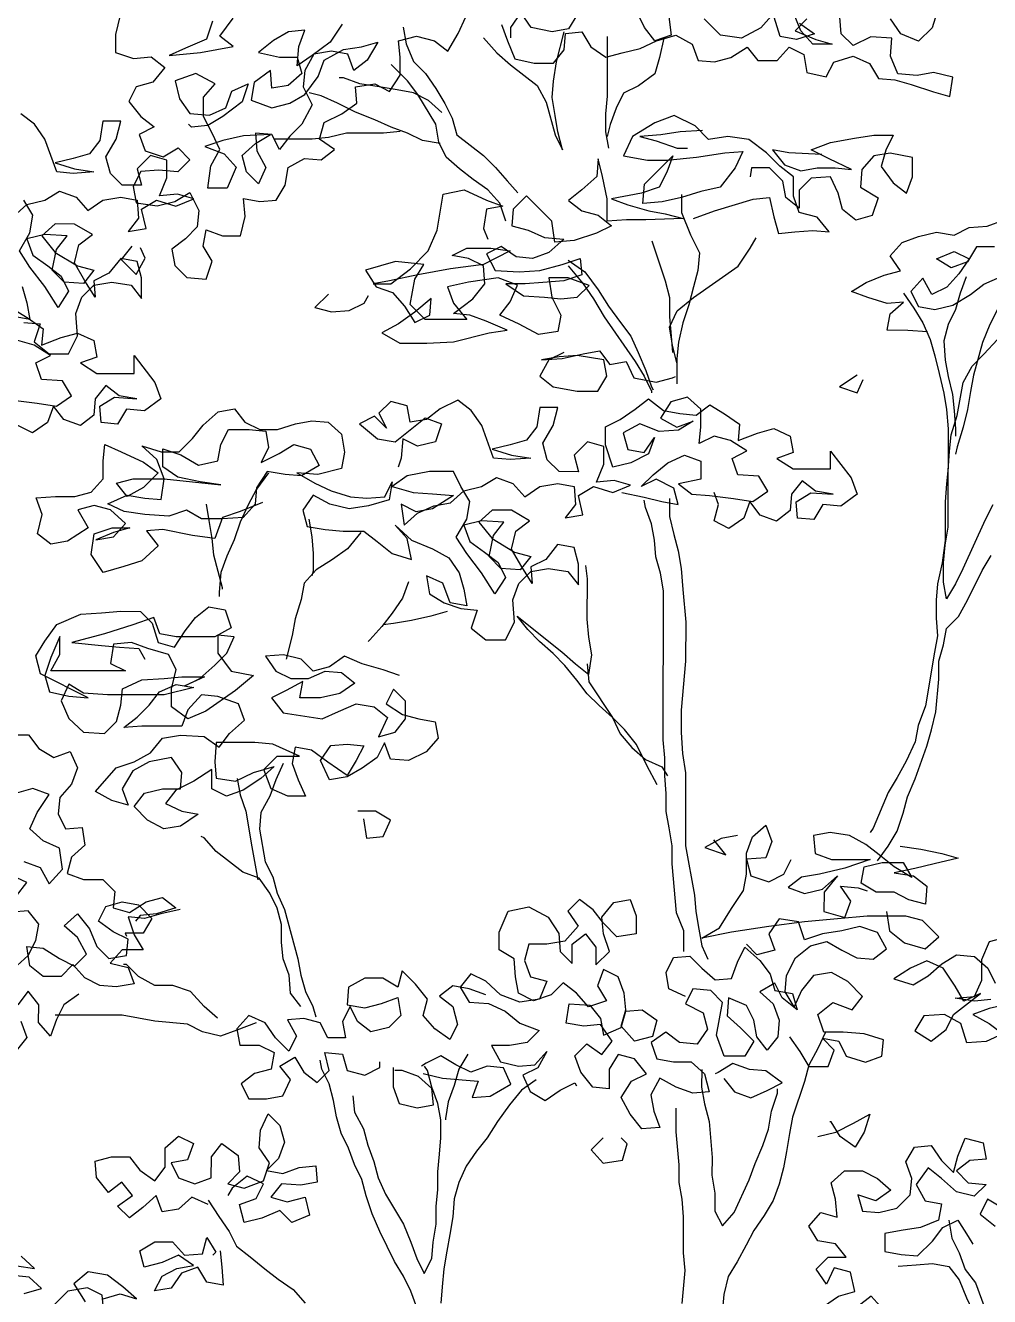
# Model space of a CAD drawing. Header units: inches. Extents: x 350994 to 353538, y 1581369 to 1583842.
# Drawn here: x 351452.962 to 351454.016, y 1583738.46 to 1583739.849 of the extents above; entities that cross this region are included whole.
import ezdxf

# ---------------------------------------------------------------- set-up
doc = ezdxf.new("R2010")
doc.units = ezdxf.units.IN
doc.header["$MEASUREMENT"] = 0
doc.linetypes.add('1', pattern=[0])
doc.layers.add('TREE', color=81, linetype='1')

# ---------------------------------------------------------------- blocks, each defined once
blk = doc.blocks.new('TREE_4')
at = {"color": 94}
for points in [[(-1080.3, 7831.7), (-1089.1, 7794.1), (-1089.1, 7759.4), (-1054.4, 7747.8), (-1019.7, 7750.7), (-993.7, 7730.4), (-1016.9, 7701.5), (-1048.7, 7692.9), (-1063.2, 7664), (-1040, 7635), (-1014, 7614.8), (-1043, 7600.4), (-1031.4, 7568.5), (-996.8, 7556.9), (-967.8, 7574.3), (-944.7, 7551.1), (-967.9, 7528), (-1005.4, 7530.9), (-1040.1, 7528.1), (-1054.6, 7499.2), (-1048.9, 7467.4), (-1008.4, 7461.5), (-973.7, 7470.2), (-944.8, 7487.5), (-927.5, 7452.8), (-930.4, 7421), (-953.5, 7397.9), (-979.6, 7377.7), (-973.8, 7345.9), (-950.7, 7322.7), (-913.1, 7319.8), (-901.5, 7354.5), (-918.8, 7383.4), (-913, 7415.2), (-881.2, 7403.6), (-846.5, 7403.6), (-837.8, 7441.1), (-840.7, 7475.8), (-808.9, 7470), (-777.1, 7472.9), (-759.7, 7501.8), (-753.9, 7536.5), (-722.1, 7553.8), (-690.3, 7550.9), (-664.2, 7571.1), (-693.1, 7591.4), (-684.4, 7623.2), (-649.7, 7640.5), (-620.8, 7660.7), (-623.6, 7692.5), (-586.1, 7698.2), (-557.2, 7683.8), (-536.9, 7715.5), (-536.9, 7750.2), (-539.7, 7782), (-505, 7790.7), (-470.3, 7782), (-444.3, 7761.7), (-424.1, 7796.4), (-409.6, 7828.2)], [(-340.2, 7813.7), (-328.7, 7781.9), (-314.2, 7747.1), (-276.7, 7738.4), (-239.1, 7738.4), (-218.8, 7764.4), (-215.9, 7796.2), (-184.1, 7799.1), (-166.8, 7770.1), (-137.9, 7749.9), (-106, 7758.5), (-71.3, 7767.2), (-39.5, 7781.6), (-1.9, 7793.1), (29.9, 7775.7), (41.4, 7743.9), (73.2, 7741), (105, 7749.7), (136.8, 7769.9), (157, 7743.8), (194.6, 7743.8), (217.8, 7769.8), (246.7, 7755.3), (252.4, 7720.6), (290, 7711.9), (304.5, 7740.8), (342.1, 7752.3), (373.9, 7737.8), (391.2, 7708.9), (423, 7706), (454.8, 7697.3), (498.2, 7682.8), (530, 7674.1), (535.8, 7711.7), (498.2, 7720.4), (466.4, 7714.6), (428.8, 7717.6), (414.4, 7752.3), (417.3, 7787), (376.8, 7789.9), (342.1, 7772.6), (319, 7795.7), (316.1, 7827.5)], [(252.5, 7824.7), (229.4, 7801.6), (269.8, 7784.2), (301.6, 7775.5), (264.1, 7775.5), (240.9, 7801.6), (226.5, 7836.3)], [(238.1, 7816), (267, 7795.8), (232.3, 7784.2), (200.5, 7790), (188.9, 7827.6)], [(188.9, 7836.3), (162.9, 7807.4), (125.3, 7787.2), (84.8, 7793), (53, 7824.9)], [(-16.3, 7833.6), (-10.6, 7793.1), (-42.4, 7781.6), (-62.6, 7807.6), (-77.1, 7836.6)], [(-192.7, 7833.8), (-210.1, 7804.9), (-241.9, 7799.1), (-282.4, 7807.8), (-302.6, 7836.8), (-322.8, 7807.9), (-322.9, 7787.6)], [(507, 7844.7), (495.4, 7807.1), (469.3, 7781.1), (434.7, 7795.6), (414.4, 7824.5)], [(-649.6, 7814), (-672.7, 7779.3), (-707.4, 7753.3), (-736.4, 7733.1), (-733.4, 7770.7), (-721.9, 7802.5), (-753.7, 7799.6), (-782.6, 7782.3), (-811.5, 7759.2), (-771.1, 7750.5), (-736.4, 7750.4), (-727.7, 7718.6), (-753.8, 7695.5), (-785.6, 7689.8), (-788.4, 7724.4), (-820.3, 7701.3), (-826.1, 7666.7), (-785.6, 7652.2), (-750.9, 7660.8), (-722, 7678.1), (-695.9, 7712.8), (-684.3, 7744.6), (-646.7, 7764.8), (-612, 7770.5), (-580.2, 7779.2), (-600.5, 7744.5), (-626.5, 7724.3), (-638, 7756.1), (-669.8, 7761.9), (-704.5, 7756.2), (-721.9, 7724.4), (-724.8, 7692.6), (-707.5, 7657.9), (-727.8, 7620.3), (-751, 7597.2), (-771.2, 7571.2), (-785.6, 7600.1), (-817.4, 7603), (-814.6, 7568.3), (-797.3, 7536.5), (-811.8, 7504.7), (-834.9, 7527.9), (-843.5, 7559.7), (-817.5, 7582.8), (-788.5, 7600.1), (-840.6, 7597.3), (-881.1, 7588.6), (-915.8, 7577.1), (-878.2, 7562.6), (-855.1, 7536.6), (-872.5, 7496.1), (-910.1, 7496.1), (-904.2, 7539.5), (-886.9, 7571.3), (-901.3, 7603.1), (-918.6, 7634.9), (-918.6, 7672.5), (-895.4, 7698.5), (-933, 7718.8), (-973.5, 7704.4), (-964.8, 7669.7), (-944.6, 7640.7), (-907, 7637.8), (-875.2, 7652.2), (-863.6, 7684), (-831.8, 7698.5), (-843.4, 7663.8), (-881, 7634.9), (-910, 7617.6), (-941.8, 7614.7), (-947.5, 7620.5)], [(-901.1, 7820), (-912.7, 7785.3), (-953.2, 7768), (-985, 7753.5), (-924.3, 7759.3), (-860.7, 7770.8), (-886.7, 7791), (-860.6, 7825.7)], [(-531, 7808.1), (-525.3, 7776.3), (-510.8, 7741.5), (-487.7, 7718.4), (-467.5, 7689.5), (-450.2, 7660.5), (-435.8, 7631.6), (-427.1, 7599.8), (-375.1, 7559.3), (-352, 7536.1), (-328.9, 7510.1), (-308.7, 7486.9)], [(-374.9, 7787.7), (-348.9, 7758.7), (-322.9, 7735.6), (-270.9, 7695.1), (-253.6, 7663.2), (-236.3, 7599.6), (-221.9, 7570.7), (-230.5, 7605.4), (-236.3, 7637.2), (-242, 7671.9), (-239.1, 7703.7), (-233.3, 7741.3), (-218.8, 7799.1)], [(-134.9, 7790.4), (-135, 7674.7), (-138, 7640), (-138, 7605.3), (-132.2, 7573.5)], [(-25.1, 7787.4), (-33.8, 7749.8), (-42.5, 7718), (-74.3, 7694.9), (-103.2, 7680.5), (-117.7, 7651.6), (-129.3, 7619.8), (-135.1, 7596.6)], [(-331.9, 7432), (-343.4, 7466.7), (-366.5, 7492.8), (-395.4, 7513), (-421.4, 7533.3), (-447.4, 7556.4), (-461.8, 7585.4), (-467.6, 7620.1), (-502.2, 7677.9), (-522.4, 7704), (-554.2, 7735.8)], [(-456, 7643.2), (-482, 7666.3), (-510.9, 7680.8), (-542.7, 7686.6), (-577.4, 7692.5), (-615, 7698.3), (-646.8, 7709.9), (-655.4, 7709.9)], [(-458.9, 7582.5), (-493.6, 7588.3), (-522.5, 7602.8), (-554.3, 7614.4), (-586.1, 7628.9), (-623.7, 7643.3), (-658.4, 7660.7), (-690.2, 7675.2), (-713.3, 7681)], [(-1269.9, 7305.2), (-1261.3, 7273.4), (-1255.5, 7241.6), (-1287.3, 7247.4)], [(-1267.1, 7235.8), (-1235.3, 7232.9), (-1246.9, 7198.2), (-1218, 7175), (-1180.4, 7175), (-1163, 7209.7), (-1165.9, 7253), (-1154.3, 7284.8), (-1131.1, 7307.9), (-1096.4, 7313.7), (-1058.8, 7307.9), (-1038.6, 7281.8), (-1038.6, 7322.3), (-1047.2, 7354.1), (-1079, 7359.9), (-1102.2, 7331.1), (-1131.1, 7316.6), (-1128.3, 7284.8), (-1148.5, 7316.6), (-1168.7, 7351.4), (-1160, 7386), (-1133.9, 7406.3), (-1168.6, 7426.5), (-1206.2, 7426.6), (-1232.2, 7403.5), (-1206.2, 7371.6), (-1162.9, 7345.6), (-1131.1, 7336.9), (-1151.4, 7310.9), (-1188.9, 7313.8), (-1212.1, 7336.9), (-1203.3, 7377.4), (-1183.1, 7403.4), (-1226.4, 7406.3), (-1261.1, 7397.7), (-1249.6, 7365.9), (-1220.7, 7345.6), (-1194.7, 7325.4), (-1180.3, 7296.4), (-1200.6, 7264.6), (-1226.5, 7305.1), (-1255.4, 7342.8), (-1275.6, 7374.6), (-1255.4, 7409.3), (-1249.5, 7443.9), (-1266.9, 7472.9)], [(-1287.1, 7441.1), (-1261.1, 7464.2), (-1226.4, 7472.8), (-1197.5, 7490.2), (-1165.7, 7478.6), (-1142.6, 7452.5), (-1113.6, 7472.7), (-1078.9, 7478.5), (-1047.1, 7472.7), (-1044.3, 7438), (-1064.5, 7412), (-1029.8, 7417.7), (-1038.5, 7455.3), (-1009.5, 7472.6), (-972, 7461), (-937.3, 7475.5), (-969, 7484.2), (-1003.7, 7481.3), (-989.3, 7516), (-989.2, 7550.7), (-1021, 7559.4), (-1047.1, 7533.4), (-1038.4, 7501.6), (-1076, 7501.6), (-1099.1, 7524.8), (-1107.8, 7556.6), (-1087.5, 7591.3), (-1078.8, 7625.9), (-1113.5, 7626), (-1119.3, 7588.4), (-1139.6, 7562.4), (-1171.4, 7553.7), (-1206.1, 7545.1), (-1168.5, 7533.5), (-1130.9, 7527.7), (-1171.4, 7524.8), (-1203.2, 7527.8), (-1226.3, 7591.4), (-1246.5, 7620.3), (-1272.5, 7640.6)], [(32.4, 7437.5), (72.9, 7451.9), (148.1, 7474.9), (179.9, 7477.8), (188.6, 7440.2), (197.2, 7408.4), (229, 7411.3), (263.7, 7414.1), (295.5, 7411.2), (272.4, 7440.1), (237.7, 7448.8), (226.2, 7480.7), (226.2, 7518.2), (200.2, 7538.5), (174.2, 7564.5), (139.6, 7590.6), (99.1, 7596.4), (61.5, 7590.7), (35.5, 7616.7), (-5, 7637), (-42.6, 7622.6), (-86, 7596.6), (-103.3, 7559), (-57.1, 7550.3), (-19.5, 7550.3), (38.3, 7556), (93.3, 7564.6), (128, 7567.5), (113.5, 7535.7), (84.5, 7498.1), (46.9, 7489.5), (9.3, 7478), (-28.2, 7469.3), (-65.8, 7466.5), (-62.9, 7504), (-7.9, 7558.9), (-19.5, 7527.1), (-34, 7498.2), (-68.7, 7486.7), (-126.5, 7475.2), (-94.8, 7463.6), (-54.3, 7452), (-22.5, 7446.2), (12.2, 7437.5), (-60.1, 7434.7), (-97.7, 7434.7), (-135.3, 7431.8), (-135.2, 7475.2), (-143.9, 7518.6), (-152.5, 7553.3), (-155.4, 7518.6), (-184.4, 7492.6), (-210.4, 7472.4), (-184.4, 7452.1), (-152.6, 7443.4), (-126.6, 7423.1), (-155.5, 7408.7), (-198.9, 7394.3), (-236.5, 7391.4), (-242.2, 7431.9), (-291.3, 7481.1), (-317.4, 7455.1), (-320.3, 7423.3), (-288.5, 7414.6), (-256.7, 7400.1), (-219.1, 7397.2), (-248.1, 7371.2), (-279.9, 7359.7), (-311.7, 7362.6), (-340.6, 7382.9), (-369.5, 7368.4), (-352.2, 7336.6), (-305.9, 7333.7), (-265.5, 7336.5), (-222.1, 7348.1), (-187.4, 7359.6), (-184.5, 7327.8), (-219.2, 7316.3), (-259.7, 7313.4), (-294.4, 7310.5), (-332, 7310.6), (-297.3, 7287.4), (-256.8, 7284.5), (-225, 7281.6), (-193.2, 7284.4), (-170.1, 7307.5), (-210.5, 7322), (-248.1, 7322.1), (-242.4, 7284.5), (-225.1, 7249.8), (-230.9, 7218), (-268.5, 7212.2), (-306, 7232.5), (-343.6, 7249.9), (-323.3, 7275.9), (-308.9, 7307.7), (-346.4, 7322.2), (-404.3, 7313.5), (-444.7, 7304.9), (-433.2, 7273.1), (-407.2, 7241.3), (-488.2, 7241.3), (-517.1, 7270.3), (-508.3, 7319.4), (-491, 7348.3), (-545.9, 7354.1), (-603.7, 7336.8), (-583.5, 7305), (-551.7, 7293.4), (-528.6, 7267.4), (-508.4, 7235.6), (-479.5, 7250), (-476.6, 7281.8), (-508.4, 7255.8), (-540.2, 7232.7), (-572, 7215.4), (-537.4, 7195.1), (-485.3, 7195.1), (-433.3, 7197.9), (-363.9, 7215.2), (-329.2, 7220.9), (-369.6, 7238.3), (-401.4, 7249.9), (-433.2, 7252.8), (-395.6, 7281.7), (-372.5, 7310.6), (-375.3, 7345.3), (-404.2, 7359.8), (-436, 7365.6), (-407.1, 7380), (-360.8, 7380), (-323.2, 7374.2), (-375.3, 7348.2), (-438.9, 7339.6), (-502.5, 7328.1), (-557.5, 7316.6), (-589.3, 7310.8), (-554.6, 7310.8), (-517, 7339.7), (-482.3, 7374.3), (-464.9, 7414.8), (-453.3, 7484.2), (-412.8, 7492.8), (-369.4, 7472.5), (-337.6, 7460.9), (-369.4, 7455.2), (-375.2, 7417.6), (-366.6, 7397.3)], [(-537, 7605.7), (-568.8, 7602.8), (-641.1, 7602.9), (-675.8, 7594.2), (-707.6, 7591.4), (-779.9, 7591.4)], [(49.9, 7608), (6.6, 7605.2), (-31, 7599.4), (-71.5, 7596.6), (-39.7, 7587.9), (0.8, 7573.4), (21, 7573.4)], [(281.2, 7561.6), (217.6, 7564.5), (185.8, 7570.3), (208.9, 7541.4), (240.7, 7529.8), (272.5, 7535.5), (307.2, 7535.5), (339, 7532.6), (295.7, 7552.9), (261, 7570.2), (298.6, 7584.7), (344.8, 7593.3), (382.4, 7599.1), (420, 7599), (405.5, 7570.1), (396.8, 7538.3), (419.9, 7506.5), (445.9, 7486.2), (457.5, 7518), (457.6, 7555.6), (414.2, 7564.3), (382.4, 7558.6), (359.2, 7532.6), (356.3, 7497.9), (391, 7477.6), (379.4, 7442.9), (347.6, 7434.3), (321.6, 7454.5), (312.9, 7486.4), (298.5, 7518.2), (260.9, 7515.3), (237.8, 7492.2), (237.7, 7457.5), (211.7, 7477.8), (206, 7509.6), (180, 7535.6), (145.3, 7535.7), (142.4, 7518.3)], [(613.1, 6881.8), (598.6, 6852.9), (555.1, 6757.5), (540.7, 6728.6), (523.3, 6699.7), (517.5, 6731.5), (517.6, 6769.1), (520.5, 6803.8), (526.3, 6838.5), (526.4, 6948.4), (529.3, 6986), (532.3, 7017.8), (543.9, 7055.3), (555.5, 7118.9), (572.9, 7150.7), (596, 7173.8), (622.1, 7202.7)], [(9.4, 7483.7), (9.3, 7449), (26.6, 7405.7), (43.9, 7370.9), (41, 7336.3), (32.3, 7304.5), (23.6, 7269.8), (12, 7235.1), (3.3, 7197.5), (0.4, 7165.7), (0.3, 7116.6)], [(486.2, 7217.3), (448.6, 7220.2), (408.1, 7220.3), (413.9, 7252.1), (440, 7275.2), (408.2, 7272.3), (370.6, 7283.9), (338.8, 7295.5), (367.7, 7312.8), (402.4, 7327.3), (434.2, 7335.9), (414, 7364.8), (437.2, 7390.8), (469, 7402.4), (503.7, 7411), (538.4, 7405.2), (567.3, 7419.6), (602, 7422.5), (633.8, 7434)], [(616.4, 7382), (581.7, 7382), (564.4, 7353.1), (532.5, 7341.6), (503.7, 7359), (538.4, 7373.4), (567.3, 7358.9), (547, 7330), (523.8, 7304), (494.9, 7289.6), (477.6, 7321.4), (454.4, 7295.4), (468.9, 7266.5), (500.7, 7260.7), (535.4, 7269.3), (570.1, 7289.5), (596.1, 7309.7), (627.9, 7324.2)], [(0.4, 7157), (-8.3, 7191.7), (-14, 7226.4), (0.5, 7258.2), (32.3, 7284.2), (119.1, 7344.9), (142.3, 7379.5), (153.8, 7399.8)], [(-1057.6, 7383.5), (-1077.9, 7357.5), (-1049, 7328.6), (-1031.6, 7360.4), (-1040.3, 7380.6)], [(-48.6, 7394.2), (-22.6, 7316.1), (-14, 7284.3), (-14, 7246.7), (-11.1, 7209.1), (-8.3, 7177.3)], [(651.1, 7393.5), (639.5, 7358.8), (636.6, 7324.1), (633.7, 7292.3), (622.1, 7260.5), (607.6, 7231.7), (593.1, 7197), (575.7, 7133.4), (569.9, 7101.6), (564.1, 7066.9), (555.4, 7032.2), (543.8, 6994.6), (540.9, 6980.2)], [(-210.5, 7356.7), (-178.7, 7333.6), (-152.7, 7298.8), (-132.5, 7267), (-109.4, 7235.2), (-89.2, 7209.2), (-74.8, 7177.3), (-60.3, 7142.6), (-48.8, 7110.8), (-45.9, 7105)], [(-210.5, 7345.2), (-181.6, 7310.4), (-161.4, 7281.5), (-141.2, 7246.8), (-80.6, 7160), (-63.3, 7131.1), (-48.8, 7102.1), (-48.8, 7099.3)], [(561.4, 7324.2), (549.9, 7292.4), (541.1, 7260.6), (526.7, 7231.7), (518, 7199.9), (520.8, 7162.3), (526.6, 7130.5), (535.2, 7095.8), (538.1, 7064), (540.9, 7029.3), (540.9, 7014.9)], [(-1287.4, 7084.8), (-1241.2, 7079), (-1203.6, 7073.2), (-1174.6, 7093.4), (-1192, 7122.3), (-1232.4, 7125.2), (-1244, 7157), (-1215, 7171.5), (-1246.8, 7191.7), (-1278.6, 7200.4)], [(-1287.2, 7261.2), (-1258.3, 7243.8), (-1229.5, 7223.5), (-1232.4, 7191.7), (-1194.8, 7206.1), (-1163, 7214.8), (-1131.2, 7200.3), (-1125.4, 7168.5), (-1157.2, 7157), (-1125.4, 7136.7), (-1053.2, 7136.6), (-1053.1, 7171.3), (-1012.7, 7119.2), (-1001.2, 7087.4), (-1033, 7064.3), (-1067.7, 7067.2), (-1085.1, 7038.3), (-1116.9, 7041.3), (-1119.7, 7073.1), (-1090.8, 7090.4), (-1047.4, 7087.5), (-1082.1, 7093.3), (-1108.1, 7113.5), (-1128.4, 7087.5), (-1131.3, 7055.7), (-1157.3, 7035.5), (-1189.1, 7047.1), (-1209.4, 7073.2), (-1220.9, 7041.4), (-1249.9, 7021.2), (-1278.8, 7035.6)], [(-676.1, 7290.7), (-702.1, 7264.7), (-670.3, 7256), (-635.6, 7258.8), (-606.7, 7273.2), (-598, 7287.7)], [(440, 7292.5), (460.2, 7263.6), (477.5, 7234.7), (491.9, 7202.8), (500.6, 7171), (509.2, 7136.3), (517.9, 7098.7), (523.6, 7066.9), (526.5, 7029.3), (526.4, 6954.2), (523.5, 6922.4), (520.6, 6887.7), (520.5, 6812.5), (514.7, 6769.1), (506, 6728.7), (503, 6696.9), (503, 6662.2), (505.9, 6627.5), (500.1, 6595.7), (482.6, 6491.6), (468.1, 6454), (462.3, 6422.2), (444.9, 6384.6), (427.6, 6352.9), (410.2, 6324), (381.2, 6254.6), (375.4, 6245.9)], [(-219.3, 7177.5), (-248.3, 7163), (-265.6, 7131.3), (-239.6, 7111), (-193.4, 7102.3), (-152.9, 7102.2), (-135.5, 7131.1), (-141.3, 7162.9), (-193.3, 7171.7), (-228, 7168.8), (-262.7, 7163.1), (-222.2, 7165.9), (-181.8, 7174.5), (-149.9, 7180.3), (-129.7, 7154.3), (-97.9, 7160), (-83.5, 7128.2), (-40.1, 7119.5), (-8.3, 7128.1), (-2.5, 7131)], [(350.2, 7133.6), (315.5, 7110.5), (350.2, 7098.9), (361.8, 7124.9)], [(389.8, 6191), (410.1, 6219.9), (427.5, 6248.8), (439.1, 6283.5), (447.8, 6315.3), (462.3, 6349.9), (485.4, 6413.5), (494.1, 6445.3), (502.8, 6480), (508.7, 6543.6), (508.7, 6578.3), (517.4, 6610.1), (523.2, 6641.9), (546.4, 6665), (563.8, 6696.8), (592.7, 6754.6), (610.1, 6783.5)], [(-803.6, 6886), (-847, 6868.7), (-881.7, 6857.1), (-896.2, 6816.7), (-939.6, 6822.5), (-997.4, 6834.1), (-1029.2, 6831.3), (-1006.1, 6802.3), (-1037.9, 6773.4), (-1072.7, 6761.9), (-1113.1, 6750.4), (-1136.2, 6785.1), (-1130.4, 6825.6), (-1095.7, 6837.1), (-1061, 6837.1), (-1092.8, 6828.4), (-1127.5, 6814), (-1092.8, 6819.8), (-1069.7, 6845.8), (-1098.6, 6871.8), (-1130.4, 6880.5), (-1162.2, 6871.9), (-1142, 6837.1), (-1182.5, 6811.2), (-1214.3, 6805.4), (-1240.3, 6825.7), (-1231.6, 6863.2), (-1243.1, 6895.1), (-1205.5, 6897.9), (-1167.9, 6897.9), (-1136.1, 6906.5), (-1113, 6932.5), (-1112.9, 6967.2), (-1110, 6999), (-1078.2, 6984.5), (-1034.9, 6964.3), (-1006, 6944), (-1034.9, 6915.1), (-1066.7, 6897.8), (-1087, 6923.8), (-1055.1, 6932.5), (-994.4, 6932.4), (-884.6, 6920.8), (-925, 6926.6), (-968.4, 6935.3), (-997.3, 6955.6), (-997.3, 6990.2), (-962.6, 6978.7), (-927.9, 6958.4), (-890.3, 6967), (-884.5, 6998.8), (-870, 7027.7), (-829.5, 7027.7), (-797.7, 7024.8), (-792, 6993), (-806.5, 6964.1), (-771.8, 6981.4), (-742.8, 6998.7), (-711, 6990), (-693.7, 6958.2), (-728.4, 6938), (-760.2, 6940.9), (-794.9, 6946.7), (-815.2, 6914.9), (-818.1, 6883.1), (-841.3, 6857.1), (-881.7, 6854.3), (-922.2, 6854.3), (-951.1, 6871.7), (-985.8, 6860.1), (-1032.1, 6863.1), (-1072.6, 6868.9), (-1104.3, 6883.4), (-1066.7, 6900.7), (-1032.1, 6894.9), (-1000.3, 6891.9), (-994.4, 6932.4), (-1008.9, 6970), (-1037.7, 6996.1), (-1000.2, 6984.5), (-965.5, 6984.4), (-939.4, 7010.4), (-919.2, 7036.4), (-890.2, 7062.4), (-858.4, 7068.2), (-838.2, 7042.1), (-809.3, 7027.7), (-774.6, 7027.6), (-739.9, 7039.2), (-708.1, 7044.9), (-676.3, 7042), (-650.3, 7018.8), (-644.5, 6984.1), (-650.3, 6952.3), (-696.6, 6940.8), (-737.1, 6943.8), (-702.4, 6923.5), (-670.6, 6909), (-633.1, 6897.4), (-601.2, 6894.5), (-566.6, 6897.3), (-552.1, 6926.2), (-557.9, 6891.5), (-598.4, 6880), (-636, 6874.3), (-673.5, 6883), (-705.3, 6900.4), (-725.6, 6871.5), (-717, 6839.6), (-682.3, 6833.8), (-647.6, 6830.9), (-607.1, 6830.9), (-581.1, 6810.6), (-552.2, 6787.5), (-514.6, 6775.9), (-523.3, 6816.3), (-546.4, 6842.4), (-514.6, 6813.4), (-474.1, 6796.1), (-442.3, 6778.7), (-422.1, 6749.7), (-413.5, 6717.9), (-407.7, 6686.1), (-439.5, 6691.9), (-453.9, 6729.5), (-485.7, 6744), (-480, 6709.3), (-451.1, 6691.9), (-419.3, 6680.4), (-387.5, 6677.4), (-399.1, 6642.7), (-370.2, 6619.6), (-332.6, 6619.6), (-315.2, 6654.2), (-318.1, 6697.6), (-306.5, 6729.4), (-283.3, 6752.5), (-248.6, 6758.3), (-211.1, 6752.4), (-190.8, 6726.4), (-190.8, 6766.9), (-199.4, 6798.7), (-231.2, 6804.5), (-254.4, 6775.6), (-283.3, 6761.2), (-280.5, 6729.4), (-300.7, 6761.2), (-320.9, 6795.9), (-312.2, 6830.6), (-286.1, 6850.8), (-320.8, 6871.1), (-358.4, 6871.1), (-384.4, 6848), (-358.5, 6816.2), (-315.1, 6790.1), (-283.3, 6781.4), (-303.6, 6755.4), (-341.2, 6758.3), (-364.3, 6781.5), (-355.6, 6822), (-335.3, 6848), (-378.7, 6850.9), (-413.4, 6842.3), (-401.8, 6810.4), (-372.9, 6790.2), (-346.9, 6769.9), (-332.5, 6741), (-352.8, 6709.2), (-378.8, 6749.7), (-407.6, 6787.3), (-427.8, 6819.1), (-407.6, 6853.8), (-401.8, 6888.5), (-419.1, 6917.4), (-433.5, 6946.4), (-479.8, 6946.4), (-523.1, 6937.8), (-552.1, 6917.6), (-511.6, 6906), (-474, 6903), (-433.5, 6900.1), (-474.1, 6874.1), (-505.9, 6868.4), (-534.8, 6882.8), (-529, 6842.4), (-503, 6865.5), (-471.2, 6879.9), (-439.3, 6885.7), (-413.3, 6908.8), (-378.6, 6917.4), (-349.7, 6934.7), (-317.9, 6923.1), (-294.8, 6897.1), (-265.8, 6917.3), (-231.1, 6923), (-199.3, 6917.2), (-196.5, 6882.5), (-216.7, 6856.5), (-182, 6862.3), (-190.7, 6899.9), (-161.8, 6917.2), (-124.2, 6905.6), (-89.5, 6920), (-121.3, 6928.7), (-156, 6925.9), (-141.5, 6960.6), (-141.4, 6995.2), (-173.2, 7004), (-199.3, 6978), (-190.6, 6946.1), (-228.2, 6946.2), (-251.3, 6969.3), (-260, 7001.1), (-239.7, 7035.8), (-231, 7070.5), (-265.7, 7070.5), (-271.5, 7033), (-291.8, 7007), (-323.6, 6998.3), (-358.3, 6989.7), (-320.7, 6978.1), (-283.1, 6972.2), (-323.6, 6969.4), (-355.4, 6972.3), (-378.5, 7035.9), (-398.7, 7064.9), (-424.7, 7085.1), (-459.4, 7067.8), (-485.5, 7047.6), (-517.3, 7041.9), (-523, 7073.7), (-554.8, 7082.4), (-578, 7059.3), (-563.5, 7030.3), (-586.6, 7053.5), (-615.6, 7039.1), (-580.9, 7010.1), (-546.2, 7004.3), (-488.3, 7050.5), (-456.6, 7038.9), (-468.1, 7004.2), (-502.9, 6995.6), (-531.8, 7010.1), (-534.7, 6972.5), (-540.5, 6955.1)], [(-106.8, 6905.6), (-63.5, 6896.9), (-28.8, 6888.2), (3, 6882.4), (-5.6, 6914.2), (-40.3, 6931.5), (-69.2, 6917.1), (-46.1, 6940.2), (-17.1, 6963.3), (14.7, 6977.8), (46.5, 6966.2), (46.4, 6931.5), (3.1, 6922.8), (29.1, 6902.6), (63.8, 6899.6), (110, 6893.8), (147.6, 6888), (176.5, 6908.2), (159.2, 6937.1), (118.7, 6940.1), (107.2, 6971.9), (136.1, 6986.3), (104.3, 7006.6), (72.5, 7015.3), (43.6, 7000.9), (46.5, 7032.7), (46.6, 7067.4), (20.6, 7090.5), (-11.3, 7081.9), (-31.5, 7050.1), (0.3, 7032.7), (32.1, 7044.2), (3.2, 7026.9), (-34.4, 7024.1), (-72, 7038.6), (-103.8, 7021.2), (-95.2, 6989.4), (-63.4, 6983.6), (-43.1, 7012.5), (-54.7, 6980.7), (-89.4, 6963.4), (-124.1, 6954.8), (-138.5, 6998.1), (-138.5, 7032.8), (-109.6, 7047.3), (-80.7, 7067.5), (-54.6, 7087.7), (-25.7, 7064.5), (6.1, 7058.7), (37.9, 7055.8), (63.9, 7076), (92.8, 7058.6), (121.7, 7038.4), (118.8, 7006.6), (156.4, 7021), (188.2, 7029.6), (220, 7015.2), (225.7, 6983.3), (193.9, 6971.8), (225.7, 6951.5), (298, 6951.5), (298, 6986.2), (338.5, 6934.1), (350, 6902.3), (318.2, 6879.2), (283.5, 6882.1), (266.1, 6853.2), (234.3, 6856.1), (231.4, 6887.9), (260.4, 6905.3), (303.7, 6902.3), (269, 6908.1), (243, 6928.4), (222.8, 6902.4), (219.9, 6870.6), (193.8, 6850.4), (162, 6862), (141.8, 6888), (130.2, 6856.2), (101.3, 6836), (72.4, 6850.5), (81.1, 6882.3), (72.4, 6905.4)], [(-792, 6943.8), (-815.2, 6912), (-832.6, 6880.2), (-847.1, 6848.4), (-858.6, 6813.8), (-873.1, 6782), (-884.7, 6750.2), (-887.7, 6712.6), (-887.7, 6703.9)], [(-913.5, 6883.2), (-907.8, 6851.4), (-902, 6816.7), (-899.2, 6784.9), (-881.9, 6721.3), (-881.9, 6718.4)], [(13.8, 6015), (13.8, 6055.4), (-0.6, 6090.1), (-9.2, 6185.6), (-9.2, 6220.3), (-14.9, 6255), (-20.7, 6286.8), (-20.6, 6321.5), (-23.5, 6356.2), (-23.5, 6390.9), (-26.3, 6425.6), (-26, 6714.7), (-31.8, 6749.4), (-40.4, 6781.2), (-43.3, 6813), (-49.1, 6844.8), (-60.6, 6876.6), (-63.5, 6891.1)], [(-14.3, 6893.9), (-14.3, 6859.2), (-5.7, 6824.5), (2.9, 6792.7), (8.7, 6758), (11.5, 6717.5), (17.3, 6653.9), (17.2, 6578.8), (8.4, 6483.4), (8.4, 6440), (11.3, 6399.5), (17, 6361.9), (16.9, 6220.2), (34.1, 6124.8), (37, 6093), (42.7, 6058.3), (48.5, 6026.5), (60, 6000.5)], [(-714, 6854.1), (-708.3, 6819.4), (-705.4, 6787.6), (-705.5, 6752.9), (-708.4, 6744.2)], [(-612.9, 6828), (-638.9, 6796.2), (-667.9, 6776), (-699.7, 6755.8), (-722.8, 6729.8), (-728.6, 6698), (-740.2, 6660.4), (-746.1, 6628.6), (-757.7, 6582.4)], [(-38, 6338.8), (-58.2, 6376.4), (-78.4, 6416.9), (-101.5, 6445.9), (-124.6, 6469), (-150.6, 6492.2), (-173.7, 6515.3), (-193.9, 6541.4), (-217, 6570.3), (-240.1, 6593.4), (-266.1, 6616.6), (-289.2, 6639.8), (-309.4, 6665.8), (-222.8, 6596.3), (-196.8, 6573.2), (-170.8, 6552.9), (-164.9, 6590.5), (-170.7, 6625.2), (-173.6, 6659.9), (-173.5, 6738), (-176.3, 6764)], [(-520.4, 6732.5), (-532, 6700.7), (-552.3, 6671.8), (-572.6, 6645.8), (-595.7, 6619.8), (-598.6, 6616.9)], [(-538, 6550.4), (-569.7, 6561.9), (-610.2, 6573.5), (-644.9, 6588), (-673.8, 6567.8), (-705.6, 6559.2), (-728.8, 6582.3), (-763.4, 6591), (-798.1, 6588.2), (-777.9, 6559.2), (-749, 6544.8), (-714.3, 6544.7), (-682.5, 6559.2), (-650.7, 6556.2), (-624.7, 6536), (-653.6, 6515.8), (-691.2, 6507.1), (-731.7, 6507.2), (-725.9, 6539), (-757.7, 6521.6), (-786.6, 6507.2), (-763.5, 6478.3), (-688.4, 6466.6), (-656.6, 6481.1), (-621.9, 6495.5), (-587.2, 6489.7), (-561.2, 6469.4), (-578.5, 6431.8), (-546.7, 6440.5), (-526.5, 6466.5), (-526.4, 6501.2), (-549.5, 6524.3), (-564, 6495.4), (-532.2, 6475.2), (-500.4, 6466.5), (-468.6, 6460.7), (-462.9, 6428.8), (-486, 6402.8), (-520.8, 6385.5), (-555.5, 6388.5), (-567, 6420.3), (-581.5, 6391.4), (-610.4, 6371.2), (-639.3, 6353.8), (-674, 6348.1), (-691.3, 6385.7), (-671.1, 6414.6), (-639.3, 6417.4), (-607.5, 6414.5), (-622, 6385.6), (-639.3, 6356.7), (-676.9, 6382.8), (-708.7, 6405.9), (-740.5, 6411.8), (-746.3, 6380), (-734.7, 6348.1), (-720.3, 6316.3), (-755, 6316.4), (-786.8, 6330.8), (-801.2, 6368.4), (-775.2, 6394.4), (-731.8, 6394.4), (-783.8, 6417.6), (-818.5, 6420.5), (-893.7, 6420.6), (-896.6, 6383), (-893.8, 6351.2), (-856.2, 6345.4), (-821.5, 6362.7), (-781, 6374.2), (-807, 6351.1), (-841.7, 6328), (-873.6, 6316.5), (-902.5, 6330.9), (-902.4, 6368.5), (-937.1, 6345.4), (-971.9, 6328.1), (-992.1, 6302.1), (-960.3, 6287.6), (-928.5, 6281.8), (-963.2, 6258.7), (-995.1, 6253), (-1026.8, 6270.3), (-1052.8, 6296.4), (-1032.6, 6322.4), (-997.9, 6331), (-963.2, 6331), (-960.3, 6362.8), (-980.5, 6391.7), (-1023.8, 6383.1), (-1055.7, 6365.8), (-1075.9, 6331.1), (-1064.4, 6299.3), (-1096.2, 6308), (-1128, 6325.4), (-1087.5, 6371.6), (-1052.8, 6383.1), (-1020.9, 6400.4), (-997.8, 6429.3), (-963.1, 6435.1), (-916.8, 6432.2), (-887.9, 6411.9), (-867.7, 6437.9), (-838.7, 6463.9), (-850.3, 6495.7), (-890.7, 6510.2), (-922.5, 6513.1), (-948.6, 6484.2), (-960.2, 6452.4), (-1038.2, 6452.5), (-1072.9, 6449.6), (-1046.9, 6469.9), (-1023.7, 6493), (-1003.5, 6519), (-971.7, 6533.4), (-937, 6527.6), (-994.8, 6513.2), (-1104.7, 6513.3), (-1150.9, 6516.2), (-1179.8, 6533.6), (-1194.3, 6501.8), (-1179.9, 6467.1), (-1151, 6441), (-1110.5, 6438.1), (-1087.4, 6461.2), (-1078.7, 6493), (-1075.8, 6524.8), (-1038.2, 6542.1), (-994.8, 6545), (-960.1, 6547.8), (-916.7, 6547.8), (-954.3, 6530.5), (-925.4, 6544.9), (-896.5, 6570.9), (-873.3, 6594), (-858.8, 6625.8), (-890.6, 6628.7), (-890.7, 6594), (-864.7, 6559.3), (-821.3, 6550.6), (-856, 6521.7), (-913.9, 6481.3), (-948.6, 6466.9), (-980.4, 6490), (-980.3, 6524.7), (-971.6, 6562.3), (-986.1, 6591.2), (-1026.5, 6602.8), (-1058.3, 6614.4), (-1093, 6611.6), (-1098.8, 6574), (-1069.9, 6559.5), (-1214.5, 6559.6), (-1197.1, 6591.4), (-1197.1, 6626.1), (-1214.5, 6585.7), (-1226.1, 6551), (-1217.4, 6519.2), (-1179.9, 6510.5), (-1142.3, 6507.5), (-1234.8, 6553.9), (-1243.4, 6588.6), (-1226, 6617.5), (-1202.9, 6649.3), (-1156.6, 6669.5), (-1116.1, 6672.3), (-1078.5, 6675.2), (-1040.9, 6675.1), (-1017.8, 6652), (-1006.3, 6614.4), (-974.5, 6605.7), (-954.2, 6637.5), (-934, 6663.5), (-907.9, 6683.7), (-876.1, 6677.9), (-864.6, 6643.2), (-896.4, 6625.9), (-971.6, 6625.9), (-1003.4, 6631.7), (-1014.9, 6663.5), (-1055.4, 6649.1), (-1110.4, 6631.8), (-1174, 6614.5), (-1116.2, 6608.7), (-1081.5, 6605.8), (-1043.9, 6602.9), (-1032.3, 6582.6)], [(-445.3, 6674.6), (-477.1, 6665.9), (-514.7, 6657.3), (-549.4, 6651.6), (-569.7, 6648.7)], [(-173.6, 6573.1), (-170.8, 6538.5), (-124.6, 6469), (-110.1, 6437.2), (-87, 6411.2), (-61, 6388), (-29.2, 6373.5), (-17.7, 6356.2)], [(-1292.7, 6435.4), (-1258, 6435.4), (-1237.8, 6409.3), (-1208.9, 6391.9), (-1177.1, 6403.5), (-1162.6, 6371.7), (-1174.2, 6339.9), (-1197.4, 6313.9), (-1200.3, 6282.1), (-1185.9, 6253.1), (-1154.1, 6256), (-1148.3, 6221.3), (-1174.4, 6198.2), (-1183.1, 6166.4), (-1151.3, 6154.8), (-1113.7, 6154.8), (-1090.6, 6131.6), (-1093.5, 6099.8), (-1061.7, 6091.1), (-1029.9, 6111.3), (-998.1, 6120), (-972.1, 6099.7), (-1009.7, 6088.2), (-1041.5, 6085.3), (-1050.2, 6073.8)], [(644, 5913.2), (606.4, 5904.5), (574.6, 5893), (606.4, 5875.6), (632.4, 5855.4), (600.6, 5840.9), (563, 5838.1), (551.4, 5875.7), (519.7, 5893.1), (479.2, 5890.2), (461.8, 5861.3), (493.6, 5841), (522.5, 5864.1), (537, 5893), (589.1, 5933.5), (557.3, 5919), (539.9, 5948), (516.8, 5982.7), (485.1, 5997.2), (453.2, 5982.7), (421.4, 5962.5), (459, 5950.9), (487.9, 5968.3), (514, 5991.4), (542.9, 6008.7), (577.6, 6005.8), (603.6, 5982.6), (618, 5953.7)], [(609.3, 5921.9), (577.5, 5919), (539.9, 5924.8), (577.5, 5927.7), (592, 5959.5), (592, 6000), (606.5, 6034.7), (638.3, 6043.3)], [(-1281.4, 6123.1), (-1261.1, 6149.1), (-1298.7, 6166.5)], [(-1266.9, 6189.6), (-1235.1, 6178), (-1217.8, 6146.2), (-1191.7, 6175.1), (-1197.5, 6215.6), (-1229.3, 6230), (-1255.3, 6253.2), (-1240.8, 6285), (-1217.6, 6319.7), (-1249.4, 6331.3), (-1281.2, 6322.6)], [(-763.6, 6380), (-778.1, 6348.2), (-789.7, 6316.4), (-807.1, 6284.6), (-810, 6252.8), (-798.5, 6189.2), (-784.1, 6160.3), (-775.4, 6128.4), (-761, 6096.6), (-735.1, 6001.2), (-729.3, 5969.4), (-720.7, 5937.6), (-706.2, 5908.6), (-700.5, 5888.4)], [(-853.3, 6351.1), (-847.5, 6319.3), (-836, 6287.5), (-824.5, 6218.1), (-813, 6154.5)], [(-607.6, 6272.9), (-601.9, 6235.3), (-570, 6238.1), (-555.6, 6269.9), (-584.5, 6287.3), (-619.2, 6287.3)], [(444.7, 6084), (369.5, 6084), (311.7, 6078.3), (248, 6072.6), (178.6, 6064), (106.3, 6052.5), (48.5, 6040.9), (83.2, 6061.2), (106.4, 6098.7), (129.6, 6133.4), (135.4, 6165.2), (135.4, 6205.7), (147, 6237.5), (173, 6260.6), (184.6, 6228.8), (173, 6197), (135.4, 6194.1), (144, 6162.3), (178.7, 6150.7), (207.6, 6165.1), (222.1, 6194)], [(118.1, 6240.4), (86.3, 6234.6), (54.5, 6217.3), (94.9, 6202.8), (74.7, 6228.9), (71.8, 6231.8)], [(433.2, 6219.9), (473.7, 6214), (514.2, 6205.3), (546, 6196.6), (499.7, 6185.1), (462.1, 6176.5), (421.6, 6167.8), (459.2, 6162), (485.2, 6141.7), (482.3, 6107), (450.5, 6115.8), (421.6, 6130.2), (386.9, 6130.3), (358, 6147.6), (363.8, 6179.4), (398.5, 6188.1), (439, 6188), (456.3, 6159.1), (421.6, 6179.4), (392.7, 6202.5), (366.7, 6222.8), (334.9, 6240.2), (297.4, 6246), (265.5, 6240.2), (268.4, 6205.5), (300.2, 6194), (375.4, 6193.9), (326.2, 6176.6), (277, 6165.1), (242.3, 6159.3), (216.3, 6139.1), (248.1, 6127.5), (282.8, 6136.1), (311.7, 6162.1), (285.7, 6130.4), (285.6, 6092.8), (326.1, 6081.2), (337.7, 6113), (317.5, 6141.9), (352.2, 6139), (369.5, 6133.2)], [(-729.4, 5908.7), (-749.6, 5934.7), (-752.4, 5969.4), (-764, 6001.2), (-766.8, 6033), (-766.8, 6067.7), (-775.5, 6099.5), (-789.9, 6128.5), (-810.1, 6157.4), (-841.9, 6169), (-893.9, 6209.5), (-917, 6235.5), (-922.8, 6238.4)], [(-1287.3, 5981.5), (-1258.4, 6007.4), (-1243.9, 6036.3), (-1238.1, 6068.1), (-1258.3, 6094.2), (-1290.1, 6091.3)], [(16.6, 5928.2), (-15.2, 5942.7), (-20.9, 5974.5), (-6.5, 6003.4), (25.3, 6006.3), (48.5, 5983.1), (74.5, 5960), (106.3, 5962.8), (117.9, 5994.6), (132.3, 6023.5), (161.2, 5997.5), (181.4, 5971.4), (190.1, 5939.6), (224.8, 5933.8), (233.4, 5902), (204.5, 5925.2), (190.1, 5954.1), (161.2, 5936.8), (187.2, 5913.6), (198.7, 5881.8), (195.8, 5850), (175.5, 5824), (155.3, 5850), (149.6, 5881.8), (135.1, 5910.8), (100.4, 5925.2), (97.5, 5890.6), (123.5, 5867.4), (149.5, 5841.4), (132.2, 5812.5), (91.7, 5812.5), (77.3, 5853), (88.9, 5916.6), (65.8, 5939.7), (31.1, 5942.7), (16.6, 5913.8), (51.3, 5896.4), (59.9, 5864.6), (39.6, 5835.7), (5, 5838.6), (-21, 5858.9), (-50, 5838.6), (-38.4, 5806.8), (-6.6, 5801), (28.1, 5801), (54.1, 5777.8), (62.7, 5743.1), (30.9, 5740.3), (-0.9, 5751.9), (-32.7, 5769.2), (-50.1, 5737.4), (-44.3, 5705.6), (-32.8, 5673.8), (-67.5, 5671), (-90.6, 5699.9), (-107.9, 5731.7), (-87.6, 5763.5), (-58.7, 5777.9), (-81.8, 5806.9), (-113.6, 5815.6), (-131, 5786.7), (-131, 5749.1), (-162.8, 5752), (-185.9, 5780.9), (-197.5, 5812.8), (-174.3, 5835.9), (-145.4, 5815.6), (-125.1, 5841.6), (-148.3, 5873.4), (-180.1, 5870.6), (-214.7, 5876.4), (-208.9, 5914), (-168.5, 5911), (-148.2, 5885), (-142.5, 5853.2), (-107.8, 5867.6), (-99.1, 5899.4), (-67.3, 5902.3), (-38.4, 5882), (-47.1, 5850.2), (-81.8, 5841.6), (-107.8, 5870.5), (-99.1, 5902.3), (-101.9, 5934.1), (-113.5, 5965.9), (-142.4, 5980.4), (-154, 5948.6), (-136.6, 5919.7), (-171.3, 5908.1), (-194.5, 5934.2), (-220.5, 5954.5), (-243.6, 5931.3), (-278.3, 5919.8), (-307.2, 5934.3), (-313, 5966.1), (-315.8, 6000.8), (-344.7, 6018.2), (-344.7, 6052.9), (-327.3, 6093.3), (-286.8, 6102), (-249.3, 6081.7), (-229, 6049.9), (-226.2, 6015.2), (-203.1, 5992), (-203, 6029.6), (-177, 6049.8), (-156.8, 6023.8), (-156.8, 5989.1), (-130.8, 6015.1), (-142.3, 6049.8), (-145.2, 6081.6), (-122, 6110.5), (-90.2, 6116.2), (-78.7, 6084.4), (-78.7, 6049.7), (-116.3, 6044), (-142.3, 6070), (-162.5, 6096.1), (-188.5, 6116.3), (-211.7, 6093.2), (-191.4, 6064.3), (-217.5, 6035.4), (-252.2, 6029.7), (-286.9, 6029.7), (-295.6, 5997.9), (-284.1, 5966.1), (-252.3, 5957.4), (-266.7, 5922.7), (-304.3, 5916.9), (-341.9, 5931.4), (-370.8, 5957.5), (-399.7, 5972), (-420, 5946), (-402.6, 5917), (-365.1, 5914.1), (-333.3, 5899.6), (-304.4, 5876.5), (-266.8, 5862), (-290, 5838.9), (-324.7, 5833.1), (-359.4, 5833.1), (-342, 5801.3), (-307.3, 5792.6), (-275.5, 5795.5), (-252.4, 5821.5), (-269.8, 5789.7), (-298.7, 5775.3), (-284.3, 5743.4), (-255.4, 5726.1), (-226.4, 5746.3), (-197.5, 5760.7), (-194.6, 5754.9)], [(-963.4, 6096.8), (-1001, 6088.2), (-1032.8, 6079.5), (-1064.6, 6082.4), (-1053.1, 6047.7), (-1035.7, 6018.8), (-1076.2, 6018.8), (-1099.4, 5992.8), (-1064.7, 5984.1), (-1053.2, 5952.3), (-1087.9, 5946.6), (-1119.7, 5949.5), (-1148.6, 5964), (-1171.7, 5990), (-1194.8, 5966.9), (-1229.5, 5966.9), (-1255.5, 5987.2), (-1261.3, 6024.8), (-1229.5, 6021.9), (-1197.7, 6001.6), (-1168.8, 5987.1), (-1145.6, 6010.2), (-1162.9, 6042.1), (-1188.9, 6065.2), (-1162.9, 6088.3), (-1139.8, 6059.4), (-1125.4, 6024.7), (-1102.3, 6001.5), (-1067.6, 6007.3), (-1064.6, 6039.1), (-1093.5, 6053.6), (-1122.4, 6073.8), (-1108, 6102.7), (-1076.1, 6111.4), (-1044.3, 6105.6), (-1018.3, 6079.5), (-1035.7, 6050.6), (-1070.4, 6050.6), (-1067.5, 6044.9)], [(407.1, 6092.7), (412.8, 6055.1), (441.7, 6031.9), (482.2, 6020.3), (508.2, 6043.4), (476.5, 6075.2), (444.7, 6084)], [(218.9, 5850), (239.1, 5821), (256.5, 5792.1), (294, 5792.1), (305.6, 5823.9), (282.5, 5847), (314.3, 5841.2), (328.8, 5812.3), (366.3, 5800.7), (398.1, 5812.2), (401.1, 5844), (363.5, 5855.6), (323, 5858.5), (285.4, 5858.6), (273.9, 5893.3), (302.8, 5916.4), (340.4, 5901.9), (360.7, 5927.9), (331.8, 5956.8), (300, 5974.2), (265.3, 5968.5), (242.1, 5939.6), (227.7, 5907.8), (210.3, 5936.7), (213.2, 5968.5), (230.6, 6003.2), (259.6, 6026.3), (291.4, 6034.9), (320.3, 6017.6), (349.2, 6003.1), (381, 6000.2), (407, 6020.4), (389.7, 6052.2), (355, 6063.8), (320.3, 6055.2), (282.7, 6049.4), (248, 6037.9), (236.5, 6072.6), (198.9, 6078.4), (178.6, 6049.5), (190.2, 6017.7), (155.5, 6009), (135.2, 6029.3)], [(-891.3, 5885.7), (-917.3, 5908.8), (-943.3, 5937.8), (-978, 5949.4), (-1012.7, 5949.4), (-1044.5, 5966.8), (-1067.6, 5989.9), (-1073.4, 5989.9)], [(-370.8, 5931.5), (-402.6, 5943.1), (-434.4, 5948.9), (-460.5, 5928.7), (-434.5, 5908.4), (-425.8, 5873.7), (-440.3, 5844.8), (-469.2, 5865.1), (-492.3, 5891.1), (-483.6, 5922.9), (-506.7, 5951.8), (-532.7, 5977.9), (-541.4, 5946.1), (-570.3, 5963.4), (-605, 5963.5), (-636.8, 5946.2), (-639.7, 5911.5), (-605, 5905.7), (-573.2, 5914.3), (-541.4, 5925.8), (-535.7, 5891.1), (-558.8, 5868), (-593.5, 5859.4), (-619.5, 5879.6), (-634, 5908.6), (-648.4, 5879.7), (-642.7, 5847.9), (-677.4, 5847.9), (-691.8, 5876.8), (-723.6, 5885.5), (-755.4, 5882.7), (-738.1, 5850.8), (-752.6, 5821.9), (-778.6, 5848), (-798.8, 5876.9), (-830.6, 5891.4), (-853.7, 5865.4), (-848, 5833.6), (-810.4, 5833.6), (-781.5, 5819.1), (-787.3, 5787.3), (-819.1, 5778.6), (-845.2, 5758.4), (-830.7, 5729.5), (-796, 5729.5), (-764.2, 5735.2), (-749.7, 5767), (-770, 5793), (-741, 5810.4), (-723.7, 5781.4), (-697.7, 5761.2), (-674.5, 5784.3), (-683.2, 5819), (-648.5, 5816.1), (-639.9, 5784.3), (-605.2, 5775.5), (-576.2, 5790), (-576.2, 5801.5)], [(-1160.2, 5932.2), (-1189.1, 5912), (-1203.6, 5883.1), (-1215.2, 5851.3), (-1238.3, 5877.3), (-1238.2, 5912), (-1258.5, 5938.1), (-1278.7, 5912.1)], [(-1273, 5880.2), (-1261.4, 5848.4), (-1281.7, 5822.4)], [(-816.1, 5876.9), (-853.7, 5862.5), (-885.6, 5851), (-920.2, 5859.7), (-949.1, 5874.2), (-1012.7, 5880), (-1076.3, 5891.6), (-1206.4, 5891.7)], [(288.3, 5858.6), (273.8, 5826.8), (256.5, 5795), (247.8, 5763.2), (224.6, 5693.8), (218.8, 5662), (212.9, 5627.3), (207.1, 5595.5), (198.4, 5563.7), (186.8, 5532), (169.5, 5503.1), (149.2, 5474.2), (134.7, 5445.3), (117.3, 5413.5), (100, 5384.6), (91.2, 5349.9), (85.4, 5286.3)], [(-909, 5533), (-888.8, 5501.1), (-868.6, 5472.2), (-854.1, 5443.3), (-828.1, 5423), (-799.2, 5399.9), (-773.2, 5379.6), (-744.3, 5359.3), (-721.2, 5333.3)], [(-504.4, 5324.4), (-515.9, 5356.2), (-530.3, 5385.2), (-547.7, 5414.1), (-576.5, 5471.9), (-591, 5506.6), (-602.5, 5541.3), (-611.1, 5573.2), (-625.6, 5602.1), (-637.1, 5633.9), (-651.5, 5662.8), (-660.2, 5694.6), (-665.9, 5726.4), (-674.6, 5758.3), (-689, 5787.2), (-691.9, 5804.5)], [(-492.4, 5778.3), (-454.8, 5769.6), (-385.4, 5763.8), (-397, 5732), (-362.3, 5734.8), (-321.8, 5757.9), (-336.3, 5789.8), (-368.1, 5792.7), (-399.9, 5781.1), (-428.8, 5795.6), (-457.7, 5813), (-486.6, 5798.6), (-495.3, 5792.8)], [(-405.6, 5815.8), (-423, 5786.9), (-431.7, 5755.1), (-443.3, 5723.4), (-449.1, 5691.6), (-449.1, 5688.7)], [(91.6, 5769.1), (111.8, 5743.1), (143.6, 5731.5), (175.5, 5745.9), (204.4, 5760.3), (172.6, 5783.5), (140.8, 5786.4), (109, 5798), (80.1, 5780.7), (74.3, 5777.8)], [(-628.3, 5735.1), (-625.5, 5703.3), (-608.2, 5671.5), (-599.5, 5639.6), (-588, 5607.8), (-579.3, 5576), (-564.9, 5544.2), (-530.3, 5486.3), (-515.8, 5451.6), (-504.3, 5419.8), (-489.9, 5390.9), (-475.4, 5419.8), (-472.5, 5451.6), (-466.6, 5486.3), (-466.6, 5521), (-463.7, 5552.8), (-463.7, 5587.5), (-460.7, 5622.2), (-457.8, 5654), (-457.8, 5688.7), (-463.5, 5720.5), (-475.1, 5752.3), (-483.7, 5784.1), (-489.5, 5792.8)], [(-550.2, 5790), (-550.3, 5752.4), (-538.7, 5720.5), (-504, 5711.8), (-472.2, 5717.6), (-475.1, 5749.4), (-501.1, 5772.6), (-532.9, 5784.2), (-547.3, 5784.2)], [(48.3, 5786.5), (48.2, 5751.8), (54, 5720), (62.6, 5685.3), (68.4, 5615.9), (68.3, 5581.2), (74.1, 5546.5), (74, 5511.8), (88.5, 5482.9), (111.6, 5508.9), (140.6, 5572.5), (152.2, 5604.3), (166.7, 5638.9), (178.3, 5670.7), (184.1, 5705.4), (195.7, 5740.1), (195.7, 5748.8)], [(-272.7, 5766.6), (-301.6, 5746.4), (-324.8, 5717.5), (-347.9, 5685.7), (-368.2, 5653.9), (-388.5, 5627.9), (-408.7, 5599), (-423.2, 5567.2), (-431.9, 5535.4), (-434.8, 5500.7), (-440.6, 5466), (-446.5, 5434.2), (-452.3, 5399.5), (-455.2, 5364.8), (-458.1, 5333)], [(-909, 5524.3), (-940.8, 5538.8), (-966.8, 5515.7), (-998.6, 5509.9), (-1010.2, 5541.7), (-1036.2, 5518.6), (-1062.2, 5498.4), (-1085.4, 5521.5), (-1056.4, 5541.8), (-1076.6, 5567.8), (-1102.7, 5547.6), (-1125.8, 5576.5), (-1128.6, 5608.3), (-1096.8, 5617), (-1062.1, 5616.9), (-1041.9, 5590.9), (-1013, 5570.6), (-992.8, 5596.6), (-992.7, 5634.2), (-966.7, 5657.3), (-937.8, 5642.8), (-949.4, 5611.1), (-981.2, 5605.3), (-966.8, 5576.4), (-935, 5564.8), (-903.2, 5576.3), (-903.1, 5616.8), (-882.9, 5642.8), (-851.1, 5619.6), (-848.2, 5587.8), (-871.4, 5564.7), (-839.6, 5556), (-802, 5570.4), (-790.4, 5605.1), (-810.6, 5634.1), (-807.7, 5668.8), (-793.2, 5700.5), (-770.1, 5677.4), (-761.4, 5645.6), (-773, 5613.8), (-796.2, 5590.7), (-764.4, 5584.9), (-732.5, 5596.4), (-700.7, 5599.3), (-697.9, 5567.5), (-729.7, 5561.7), (-767.3, 5564.6), (-787.5, 5538.6), (-755.7, 5529.9), (-721, 5538.6), (-712.4, 5503.9), (-747.1, 5489.4), (-770.2, 5512.6), (-804.9, 5498.2), (-839.6, 5489.5), (-848.3, 5524.2), (-816.4, 5535.8), (-802, 5564.7), (-833.8, 5579.1), (-862.7, 5556), (-871.4, 5541.6)], [(10.3, 5332.6), (16.1, 5396.2), (13.3, 5430.9), (13.3, 5500.3), (10.5, 5535), (4.7, 5566.8), (4.7, 5601.5), (-1, 5665.1), (-0.9, 5711.4)], [(273.7, 5656.2), (308.4, 5664.8), (343.1, 5682.2), (374.9, 5699.5), (363.3, 5664.8), (345.9, 5635.9), (317.1, 5656.2), (299.7, 5685.1), (296.8, 5685.1)], [(-1111.5, 5315.6), (-1114.7, 5348.4), (-1143.2, 5362.9), (-1181.5, 5356.4), (-1208.9, 5329.2)], [(-1266.4, 5351.9), (-1233, 5361.5), (-1256.8, 5383.4), (-1288.9, 5386.6)], [(-1280.6, 5405.3), (-1246, 5400.5), (-1272.2, 5423.9)], [(-142.7, 5653.7), (-165.8, 5630.6), (-142.7, 5604.5), (-105.1, 5610.3), (-96.4, 5642.1), (-108, 5653.7)], [(400.6, 5320.7), (377.5, 5346.7), (351.4, 5326.5)], [(284.9, 5326.6), (313.9, 5346.8), (345.7, 5355.4), (337, 5393), (305.3, 5401.7), (290.8, 5369.9), (270.6, 5398.9), (293.7, 5422), (328.4, 5422), (308.2, 5448), (273.5, 5453.8), (256.2, 5482.7), (279.3, 5508.7), (311.1, 5500), (308.3, 5534.7), (299.6, 5566.5), (325.7, 5589.6), (360.4, 5589.6), (389.3, 5575.1), (415.3, 5552), (386.3, 5531.8), (351.6, 5543.4), (360.3, 5511.6), (392.1, 5508.6), (426.8, 5517.3), (452.8, 5543.3), (455.8, 5575.1), (444.2, 5606.9), (461.6, 5635.8), (493.4, 5638.6), (513.6, 5609.7), (536.7, 5586.6), (545.4, 5618.4), (559.9, 5653), (594.6, 5644.3), (600.4, 5612.5), (568.6, 5609.7), (542.5, 5589.5), (565.6, 5566.3), (600.3, 5563.4), (577.2, 5540.3), (542.5, 5549), (513.6, 5575), (487.6, 5595.3), (464.4, 5563.5), (481.7, 5531.7), (513.5, 5525.9), (507.7, 5494.1), (473, 5479.6), (435.4, 5473.9), (403.6, 5468.1), (403.6, 5433.4), (435.4, 5427.6), (467.2, 5424.7), (496.1, 5453.6), (516.4, 5479.6), (545.3, 5494), (565.5, 5462.2), (574.2, 5447.7)], [(632.1, 5517.1), (603.2, 5534.5), (588.7, 5505.6), (617.6, 5482.4)], [(528, 5494.1), (533.7, 5459.4), (548.1, 5430.4), (559.7, 5398.6), (579.9, 5372.6), (603, 5308.9), (605.8, 5277.1), (605.8, 5274.2)], [(-885.9, 5434.6), (-883.1, 5402.8), (-880.2, 5368.1), (-912, 5373.9), (-929.3, 5402.9), (-961.1, 5391.3), (-981.4, 5362.4), (-1013.2, 5356.7), (-998.7, 5385.6), (-969.8, 5400), (-938, 5405.8), (-966.9, 5426), (-998.7, 5411.6), (-1033.4, 5403), (-1042.1, 5434.8), (-1013.1, 5452.1), (-978.4, 5452.1), (-955.3, 5426), (-920.6, 5428.9), (-911.9, 5460.7), (-894.6, 5431.7), (-900.4, 5426)], [(429.6, 5404.5), (464.3, 5407.4), (496.1, 5410.2), (527.9, 5404.4), (548.1, 5378.4), (562.5, 5343.7), (577, 5311.9), (588.5, 5277.1), (594.2, 5245.3), (597.1, 5228)], [(-1113.3, 5341.5), (-1079.9, 5351.1), (-1048.4, 5341.4), (-1074.6, 5364.9), (-1104.8, 5387.4), (-1141.9, 5393.7), (-1170.2, 5370.5), (-1147.7, 5335.8)]]:
    blk.add_lwpolyline(points, dxfattribs=at)

msp = doc.modelspace()

# ---------------------------------------------------------------- block references
at = {"layer": 'TREE', "lineweight": 5, "xscale": 0.0005632341344607994, "yscale": 0.0005632341490127146, "zscale": 0.0005632341444477617}
msp.add_blockref('TREE_4', (351453.6742, 1583735.4488), dxfattribs=at)

doc.saveas('drawing.dxf')
